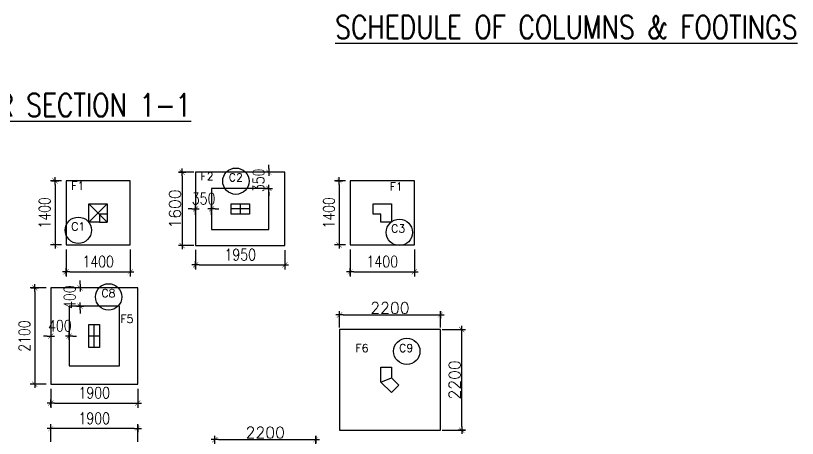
# Model space of a CAD drawing. Extents: x -135417 to 231627, y -456934 to -124458.
# Drawn here: x -43793 to -26740, y -239109 to -229882 of the extents above; entities that cross this region are included whole.
import ezdxf
from ezdxf.enums import TextEntityAlignment as Align

# ---------------------------------------------------------------- set-up
doc = ezdxf.new("R2010")
doc.units = 0
doc.header["$LTSCALE"] = 1000
doc.header["$MEASUREMENT"] = 0
doc.layers.get('0').update_dxf_attribs({"linetype": 'CONTINUOUS'})
doc.layers.get('DEFPOINTS').update_dxf_attribs({"linetype": 'CONTINUOUS'})
for name, color, linetype in [('CENLI', 8, 'CONTINUOUS'), ('CIR', 1, 'CONTINUOUS'), ('CO', 3, 'CONTINUOUS'), ('COL-TEXT', 4, 'CONTINUOUS'), ('DIM', 9, 'CONTINUOUS'), ('FOOT', 4, 'CONTINUOUS'), ('TEXT', 53, 'CONTINUOUS'), ('TEXT1', 1, 'CONTINUOUS')]:
    doc.layers.add(name, color=color, linetype=linetype)
doc.styles.add('RO', font='romans.shx', dxfattribs={"width": 0.8, "height": 250})
doc.styles.add('ROMAND', font='romand.shx')
doc.styles.add('ROMANS', font='r.shx', dxfattribs={"height": 250})
doc.styles.add('STYLE1', font='romans.shx', dxfattribs={"height": 150})
doc.dimstyles.new('1', dxfattribs={"dimtxt": 150, "dimasz": 100, "dimexe": 50, "dimexo": 50, "dimgap": 50, "dimtad": 1, "dimdec": 0, "dimzin": 1, "dimtxsty": 'STYLE1', "dimblk1": 'ARCHTICK', "dimblk2": 'ARCHTICK', "dimsah": 1, "dimcen": 0, "dimdle": 50, "dimclrd": 7, "dimclre": 7, "dimclrt": 7, "dimazin": 3, "dimtfac": 1, "dimtdec": 0, "dimtofl": 0, "dimtmove": 0, "dimatfit": 3, "dimtolj": 1, "dimtzin": 1})
doc.dimstyles.new('INT25', dxfattribs={"dimscale": 0, "dimtxt": 150, "dimasz": 80, "dimexe": 100, "dimexo": 100, "dimgap": 100, "dimtad": 1, "dimdec": 0, "dimzin": 1, "dimtxsty": 'RO', "dimblk": 'DIMTICK', "dimcen": -100, "dimclrd": 5, "dimclre": 5, "dimclrt": 4, "dimazin": 3, "dimtfac": 1, "dimtdec": 0, "dimtix": 1, "dimtofl": 0, "dimtmove": 0, "dimatfit": 3, "dimtolj": 1, "dimtzin": 0})

# ---------------------------------------------------------------- blocks, each defined once
blk = doc.blocks.new('DIMTICK')
for p, q in [((-1, 0), (1, 0)), ((0, 1), (0, -1))]:
    blk.add_line(p, q)
at = {"color": 2, "const_width": 0.1}
blk.add_lwpolyline([(0.71, 0.71), (-0.71, -0.71)], dxfattribs=at)
blk = doc.blocks.new('*D426')
at = {"color": 5, "linetype": 'BYBLOCK'}
for p, q in [((-43128, -235826), (-43476, -235826)), ((-43376, -235906), (-43376, -237846)), ((-43128, -237926), (-43476, -237926))]:
    blk.add_line(p, q, dxfattribs=at)
at = {"layer": 'DEFPOINTS', "color": 0, "linetype": 'BYBLOCK'}
for p in [(-43028, -235826), (-43376, -237926), (-43028, -237926)]:
    blk.add_point(p, dxfattribs=at)
at = {"color": 5, "linetype": 'BYBLOCK', "xscale": 80, "yscale": 80, "zscale": 80}
for p, rotation in [((-43376, -235826), 90), ((-43376, -237926), 270)]:
    blk.add_blockref('DIMTICK', p, dxfattribs=dict(at, rotation=rotation))
at = {"color": 4, "linetype": 'BYBLOCK', "insert": (-43601, -236876), "char_height": 250, "attachment_point": 5, "rotation": 90, "style": 'RO'}
blk.add_mtext('\\A1;2100', dxfattribs=at)
blk = doc.blocks.new('*D427')
at = {"color": 7, "linetype": 'BYBLOCK'}
for p, q in [((-34488, -236732), (-33982, -236732)), ((-34062, -238852), (-34062, -236812)), ((-34488, -238932), (-33982, -238932))]:
    blk.add_line(p, q, dxfattribs=at)
at = {"layer": 'DEFPOINTS', "color": 0, "linetype": 'BYBLOCK'}
for p in [(-34528, -236732), (-34062, -236732), (-34528, -238932)]:
    blk.add_point(p, dxfattribs=at)
at = {"color": 7, "linetype": 'BYBLOCK', "xscale": 80, "yscale": 80, "zscale": 80}
for p, rotation in [((-34062, -236732), 90), ((-34062, -238932), 270)]:
    blk.add_blockref('DIMTICK', p, dxfattribs=dict(at, rotation=rotation))
at = {"color": 4, "linetype": 'BYBLOCK', "insert": (-34217, -237832), "char_height": 250, "attachment_point": 5, "rotation": 90, "style": 'ROMANS'}
blk.add_mtext('\\A1;2200', dxfattribs=at)
blk = doc.blocks.new('*D436')
at = {"color": 5, "linetype": 'BYBLOCK'}
for p, q in [((-43028, -239186), (-43028, -238795)), ((-41208, -238895), (-42948, -238895)), ((-41128, -239186), (-41128, -238795))]:
    blk.add_line(p, q, dxfattribs=at)
at = {"layer": 'DEFPOINTS', "color": 0, "linetype": 'BYBLOCK'}
for p in [(-43028, -238895), (-43028, -239286), (-41128, -239286)]:
    blk.add_point(p, dxfattribs=at)
at = {"color": 5, "linetype": 'BYBLOCK', "xscale": 80, "yscale": 80, "zscale": 80, "rotation": 180}
blk.add_blockref('DIMTICK', (-43028, -238895), dxfattribs=at)
at = {"color": 5, "linetype": 'BYBLOCK', "xscale": 80, "yscale": 80, "zscale": 80}
blk.add_blockref('DIMTICK', (-41128, -238895), dxfattribs=at)
at = {"color": 4, "linetype": 'BYBLOCK', "insert": (-42078, -238670), "char_height": 250, "attachment_point": 5, "style": 'RO'}
blk.add_mtext('\\A1;1900', dxfattribs=at)
blk = doc.blocks.new('*D437')
at = {"color": 5, "linetype": 'BYBLOCK'}
for p, q in [((-43028, -238026), (-43028, -238439)), ((-41128, -238026), (-41128, -238439)), ((-42948, -238339), (-41208, -238339))]:
    blk.add_line(p, q, dxfattribs=at)
at = {"layer": 'DEFPOINTS', "color": 0, "linetype": 'BYBLOCK'}
for p in [(-43028, -237926), (-41128, -237926), (-41128, -238339)]:
    blk.add_point(p, dxfattribs=at)
at = {"color": 5, "linetype": 'BYBLOCK', "xscale": 80, "yscale": 80, "zscale": 80, "rotation": 180}
blk.add_blockref('DIMTICK', (-43028, -238339), dxfattribs=at)
at = {"color": 5, "linetype": 'BYBLOCK', "xscale": 80, "yscale": 80, "zscale": 80}
blk.add_blockref('DIMTICK', (-41128, -238339), dxfattribs=at)
at = {"color": 4, "linetype": 'BYBLOCK', "insert": (-42078, -238114), "char_height": 250, "attachment_point": 5, "style": 'RO'}
blk.add_mtext('\\A1;1900', dxfattribs=at)
blk = doc.blocks.new('*D441')
at = {"color": 7, "linetype": 'BYBLOCK'}
for p, q in [((-39448, -239412), (-39448, -239056)), ((-37248, -239412), (-37248, -239056)), ((-39368, -239136), (-37328, -239136))]:
    blk.add_line(p, q, dxfattribs=at)
at = {"layer": 'DEFPOINTS', "color": 0, "linetype": 'BYBLOCK'}
for p in [(-37248, -239136), (-39448, -239452), (-37248, -239452)]:
    blk.add_point(p, dxfattribs=at)
at = {"color": 7, "linetype": 'BYBLOCK', "xscale": 80, "yscale": 80, "zscale": 80, "rotation": 180}
blk.add_blockref('DIMTICK', (-39448, -239136), dxfattribs=at)
at = {"color": 7, "linetype": 'BYBLOCK', "xscale": 80, "yscale": 80, "zscale": 80}
blk.add_blockref('DIMTICK', (-37248, -239136), dxfattribs=at)
at = {"color": 4, "linetype": 'BYBLOCK', "insert": (-38348, -238981), "char_height": 250, "attachment_point": 5, "style": 'ROMANS'}
blk.add_mtext('\\A1;2200', dxfattribs=at)
blk = doc.blocks.new('*D444')
at = {"color": 5, "linetype": 'BYBLOCK'}
for p, q in [((-42793, -233487), (-43034, -233487)), ((-42934, -233567), (-42934, -234807)), ((-42793, -234887), (-43034, -234887))]:
    blk.add_line(p, q, dxfattribs=at)
at = {"layer": 'DEFPOINTS', "color": 0, "linetype": 'BYBLOCK'}
for p in [(-42693, -233487), (-42934, -234887), (-42693, -234887)]:
    blk.add_point(p, dxfattribs=at)
at = {"color": 5, "linetype": 'BYBLOCK', "xscale": 80, "yscale": 80, "zscale": 80}
for p, rotation in [((-42934, -233487), 90), ((-42934, -234887), 270)]:
    blk.add_blockref('DIMTICK', p, dxfattribs=dict(at, rotation=rotation))
at = {"color": 4, "linetype": 'BYBLOCK', "insert": (-43159, -234187), "char_height": 250, "attachment_point": 5, "rotation": 90, "style": 'RO'}
blk.add_mtext('\\A1;1400', dxfattribs=at)
blk = doc.blocks.new('*D445')
at = {"color": 5, "linetype": 'BYBLOCK'}
for p, q in [((-36594, -233487), (-36835, -233487)), ((-36735, -233567), (-36735, -234807)), ((-36594, -234887), (-36835, -234887))]:
    blk.add_line(p, q, dxfattribs=at)
at = {"layer": 'DEFPOINTS', "color": 0, "linetype": 'BYBLOCK'}
for p in [(-36494, -233487), (-36735, -234887), (-36494, -234887)]:
    blk.add_point(p, dxfattribs=at)
at = {"color": 5, "linetype": 'BYBLOCK', "xscale": 80, "yscale": 80, "zscale": 80}
for p, rotation in [((-36735, -233487), 90), ((-36735, -234887), 270)]:
    blk.add_blockref('DIMTICK', p, dxfattribs=dict(at, rotation=rotation))
at = {"color": 4, "linetype": 'BYBLOCK', "insert": (-36960, -234187), "char_height": 250, "attachment_point": 5, "rotation": 90, "style": 'RO'}
blk.add_mtext('\\A1;1400', dxfattribs=at)
blk = doc.blocks.new('*D446')
at = {"color": 7, "linetype": 'BYBLOCK'}
for p, q in [((-39908, -233302), (-40242, -233302)), ((-40162, -233382), (-40162, -234822)), ((-39908, -234902), (-40242, -234902))]:
    blk.add_line(p, q, dxfattribs=at)
at = {"layer": 'DEFPOINTS', "color": 0, "linetype": 'BYBLOCK'}
for p in [(-39868, -233302), (-40162, -234902), (-39868, -234902)]:
    blk.add_point(p, dxfattribs=at)
at = {"color": 7, "linetype": 'BYBLOCK', "xscale": 80, "yscale": 80, "zscale": 80}
for p, rotation in [((-40162, -233302), 90), ((-40162, -234902), 270)]:
    blk.add_blockref('DIMTICK', p, dxfattribs=dict(at, rotation=rotation))
at = {"color": 4, "linetype": 'BYBLOCK', "insert": (-40317, -234102), "char_height": 250, "attachment_point": 5, "rotation": 90, "style": 'ROMANS'}
blk.add_mtext('\\A1;1600', dxfattribs=at)
blk = doc.blocks.new('*D448')
at = {"color": 5, "linetype": 'BYBLOCK'}
for p, q in [((-42693, -234987), (-42693, -235574)), ((-41293, -234987), (-41293, -235574)), ((-42613, -235474), (-41373, -235474))]:
    blk.add_line(p, q, dxfattribs=at)
at = {"layer": 'DEFPOINTS', "color": 0, "linetype": 'BYBLOCK'}
for p in [(-42693, -234887), (-41293, -234887), (-41293, -235474)]:
    blk.add_point(p, dxfattribs=at)
at = {"color": 5, "linetype": 'BYBLOCK', "xscale": 80, "yscale": 80, "zscale": 80, "rotation": 180}
blk.add_blockref('DIMTICK', (-42693, -235474), dxfattribs=at)
at = {"color": 5, "linetype": 'BYBLOCK', "xscale": 80, "yscale": 80, "zscale": 80}
blk.add_blockref('DIMTICK', (-41293, -235474), dxfattribs=at)
at = {"color": 4, "linetype": 'BYBLOCK', "insert": (-41993, -235249), "char_height": 250, "attachment_point": 5, "style": 'RO'}
blk.add_mtext('\\A1;1400', dxfattribs=at)
blk = doc.blocks.new('*D453')
at = {"color": 5, "linetype": 'BYBLOCK'}
for p, q in [((-43108, -236876), (-43188, -236876)), ((-42548, -236876), (-42468, -236876))]:
    blk.add_line(p, q, dxfattribs=at)
at = {"layer": 'DEFPOINTS', "color": 0, "linetype": 'BYBLOCK'}
for p in [(-43028, -236876), (-43028, -236876), (-42628, -236876)]:
    blk.add_point(p, dxfattribs=at)
at = {"color": 5, "linetype": 'BYBLOCK', "xscale": 80, "yscale": 80, "zscale": 80}
blk.add_blockref('DIMTICK', (-43028, -236876), dxfattribs=at)
at = {"color": 5, "linetype": 'BYBLOCK', "xscale": 80, "yscale": 80, "zscale": 80, "rotation": 180}
blk.add_blockref('DIMTICK', (-42628, -236876), dxfattribs=at)
at = {"color": 4, "linetype": 'BYBLOCK', "insert": (-42828, -236651), "char_height": 250, "attachment_point": 5, "style": 'RO'}
blk.add_mtext('\\A1;400', dxfattribs=at)
blk = doc.blocks.new('*D454')
at = {"color": 5, "linetype": 'BYBLOCK'}
for p, q in [((-42388, -235746), (-42388, -235666)), ((-42388, -236306), (-42388, -236386))]:
    blk.add_line(p, q, dxfattribs=at)
at = {"layer": 'DEFPOINTS', "color": 0, "linetype": 'BYBLOCK'}
for p in [(-42388, -235826), (-42388, -236226), (-42388, -236226)]:
    blk.add_point(p, dxfattribs=at)
at = {"color": 5, "linetype": 'BYBLOCK', "xscale": 80, "yscale": 80, "zscale": 80}
for p, rotation in [((-42388, -235826), 270), ((-42388, -236226), 90)]:
    blk.add_blockref('DIMTICK', p, dxfattribs=dict(at, rotation=rotation))
at = {"color": 4, "linetype": 'BYBLOCK', "insert": (-42613, -236026), "char_height": 250, "attachment_point": 5, "rotation": 90, "style": 'RO'}
blk.add_mtext('\\A1;400', dxfattribs=at)
blk = doc.blocks.new('*D455')
at = {"color": 5, "linetype": 'BYBLOCK'}
for p, q in [((-36494, -234987), (-36494, -235574)), ((-35094, -234987), (-35094, -235574)), ((-36414, -235474), (-35174, -235474))]:
    blk.add_line(p, q, dxfattribs=at)
at = {"layer": 'DEFPOINTS', "color": 0, "linetype": 'BYBLOCK'}
for p in [(-36494, -234887), (-35094, -234887), (-35094, -235474)]:
    blk.add_point(p, dxfattribs=at)
at = {"color": 5, "linetype": 'BYBLOCK', "xscale": 80, "yscale": 80, "zscale": 80, "rotation": 180}
blk.add_blockref('DIMTICK', (-36494, -235474), dxfattribs=at)
at = {"color": 5, "linetype": 'BYBLOCK', "xscale": 80, "yscale": 80, "zscale": 80}
blk.add_blockref('DIMTICK', (-35094, -235474), dxfattribs=at)
at = {"color": 4, "linetype": 'BYBLOCK', "insert": (-35794, -235249), "char_height": 250, "attachment_point": 5, "style": 'RO'}
blk.add_mtext('\\A1;1400', dxfattribs=at)
blk = doc.blocks.new('*D456')
at = {"color": 5, "linetype": 'BYBLOCK'}
for p, q in [((-39868, -234994), (-39868, -235424)), ((-37918, -235002), (-37918, -235424)), ((-39788, -235324), (-37998, -235324))]:
    blk.add_line(p, q, dxfattribs=at)
at = {"layer": 'DEFPOINTS', "color": 0, "linetype": 'BYBLOCK'}
for p in [(-39868, -234894), (-37918, -234902), (-37918, -235324)]:
    blk.add_point(p, dxfattribs=at)
at = {"color": 5, "linetype": 'BYBLOCK', "xscale": 80, "yscale": 80, "zscale": 80, "rotation": 180}
blk.add_blockref('DIMTICK', (-39868, -235324), dxfattribs=at)
at = {"color": 5, "linetype": 'BYBLOCK', "xscale": 80, "yscale": 80, "zscale": 80}
blk.add_blockref('DIMTICK', (-37918, -235324), dxfattribs=at)
at = {"color": 4, "linetype": 'BYBLOCK', "insert": (-38893, -235099), "char_height": 250, "attachment_point": 5, "style": 'RO'}
blk.add_mtext('\\A1;1950', dxfattribs=at)
blk = doc.blocks.new('*D457')
at = {"color": 7, "linetype": 'BYBLOCK'}
for p, q in [((-36728, -236692), (-36728, -236336)), ((-34528, -236692), (-34528, -236336)), ((-36648, -236416), (-34608, -236416))]:
    blk.add_line(p, q, dxfattribs=at)
at = {"layer": 'DEFPOINTS', "color": 0, "linetype": 'BYBLOCK'}
for p in [(-34528, -236416), (-36728, -236732), (-34528, -236732)]:
    blk.add_point(p, dxfattribs=at)
at = {"color": 7, "linetype": 'BYBLOCK', "xscale": 80, "yscale": 80, "zscale": 80, "rotation": 180}
blk.add_blockref('DIMTICK', (-36728, -236416), dxfattribs=at)
at = {"color": 7, "linetype": 'BYBLOCK', "xscale": 80, "yscale": 80, "zscale": 80}
blk.add_blockref('DIMTICK', (-34528, -236416), dxfattribs=at)
at = {"color": 4, "linetype": 'BYBLOCK', "insert": (-35628, -236261), "char_height": 250, "attachment_point": 5, "style": 'ROMANS'}
blk.add_mtext('\\A1;2200', dxfattribs=at)
blk = doc.blocks.new('*D458')
at = {"color": 5, "linetype": 'BYBLOCK'}
for p, q in [((-39948, -234102), (-40028, -234102)), ((-39868, -234230), (-39868, -234002)), ((-39518, -234230), (-39518, -234002)), ((-39438, -234102), (-39358, -234102))]:
    blk.add_line(p, q, dxfattribs=at)
at = {"layer": 'DEFPOINTS', "color": 0, "linetype": 'BYBLOCK'}
for p in [(-39868, -234102), (-39868, -234330), (-39518, -234330)]:
    blk.add_point(p, dxfattribs=at)
at = {"color": 5, "linetype": 'BYBLOCK', "xscale": 80, "yscale": 80, "zscale": 80}
blk.add_blockref('DIMTICK', (-39868, -234102), dxfattribs=at)
at = {"color": 5, "linetype": 'BYBLOCK', "xscale": 80, "yscale": 80, "zscale": 80, "rotation": 180}
blk.add_blockref('DIMTICK', (-39518, -234102), dxfattribs=at)
at = {"color": 4, "linetype": 'BYBLOCK', "insert": (-39693, -233877), "char_height": 250, "attachment_point": 5, "style": 'RO'}
blk.add_mtext('\\A1;350', dxfattribs=at)
blk = doc.blocks.new('*D459')
at = {"color": 5, "linetype": 'BYBLOCK'}
for p, q in [((-38268, -233222), (-38268, -233142)), ((-38268, -233732), (-38268, -233812))]:
    blk.add_line(p, q, dxfattribs=at)
at = {"layer": 'DEFPOINTS', "color": 0, "linetype": 'BYBLOCK'}
for p in [(-38268, -233302), (-38268, -233302), (-38268, -233652)]:
    blk.add_point(p, dxfattribs=at)
at = {"color": 5, "linetype": 'BYBLOCK', "xscale": 80, "yscale": 80, "zscale": 80}
for p, rotation in [((-38268, -233302), 270), ((-38268, -233652), 90)]:
    blk.add_blockref('DIMTICK', p, dxfattribs=dict(at, rotation=rotation))
at = {"color": 4, "linetype": 'BYBLOCK', "insert": (-38493, -233477), "char_height": 250, "attachment_point": 5, "rotation": 90, "style": 'RO'}
blk.add_mtext('\\A1;350', dxfattribs=at)

msp = doc.modelspace()

# ---------------------------------------------------------------- linework, layer by layer
at = {"layer": 'CENLI'}
for p, q in [((-42192.6741, -234386.7101), (-41792.6612, -233986.7225)), ((-41792.6676, -234386.716), (-42192.6612, -233986.7097)), ((-38693.1684, -234101.8078), (-39093.1684, -234101.7967)), ((-38893.1652, -233986.8009), (-38893.1716, -234216.8009)), ((-41792.6676, -234216.7235), (-41792.6676, -234386.716)), ((-41962.674, -234386.716), (-41792.6676, -234386.716)), ((-42077.7373, -237125.8152), (-42077.7097, -236625.8152)), ((-41962.7456, -236875.8113), (-42192.729, -236875.8113)), ((-35824.015, -237553.8921), (-35594.0213, -237553.8921)), ((-35824.024, -237879.1548), (-35594.0213, -237783.8921))]:
    msp.add_line(p, q, dxfattribs=at)
at = {"layer": 'CIR'}
for centre in [(-38988.7991, -233495.5383), (-42425.4336, -234566.2436), (-35422.5649, -234613.2132), (-41765.0103, -236020.8853), (-35260.043, -237208.754)]:
    msp.add_circle(centre, 287.5, dxfattribs=at)
at = {"layer": 'CO'}
msp.add_line((-35594.0303, -238109.1612), (-35431.3913, -237946.5311), dxfattribs=at)
for points in [[(-42192.6612, -233986.7097), (-41792.6612, -233986.7225), (-41792.6676, -234216.7235), (-41962.6666, -234216.716), (-41962.674, -234386.716), (-42192.6741, -234386.7101), (-42192.6612, -233986.7097)], [(-38693.1652, -233986.8078), (-38693.1716, -234216.8078), (-39093.1716, -234216.794), (-39093.1652, -233986.794), (-38693.1652, -233986.8078)], [(-35593.9302, -234386.8921), (-35823.9376, -234386.8857), (-35823.9227, -234216.8857), (-35993.9278, -234216.8723), (-35993.9164, -233986.8673), (-35593.9164, -233986.8921), (-35593.9411, -234386.8921)], [(-35594.0213, -237553.8921), (-35594.0213, -237783.8921), (-35431.3913, -237946.5311), (-35594.0303, -238109.1612), (-35824.024, -237879.1548), (-35824.015, -237553.8921), (-35594.0213, -237553.8921)]]:
    msp.add_lwpolyline(points, dxfattribs=at)
msp.add_lwpolyline([(-42192.729, -236625.8075), (-41962.7456, -236625.8075), (-41962.7456, -237125.8152), (-42192.729, -237125.8152)], close=True, dxfattribs=at)
at = {"layer": 'FOOT'}
for points in [[(-39868.1684, -234901.8009), (-37918.1684, -234901.8009), (-37918.1684, -233301.8009), (-39868.1684, -233301.8009)], [(-42692.6677, -234886.7163), (-41292.6677, -234886.7163), (-41292.6677, -233486.7163), (-42692.6677, -233486.7163)], [(-36493.9181, -234886.8849), (-35093.9181, -234886.8849), (-35093.9181, -233486.8849), (-36493.9181, -233486.8849)], [(-39518.1684, -234551.8009), (-38268.1684, -234551.8009), (-38268.1684, -233651.8009), (-39518.1684, -233651.8009)], [(-43027.7373, -237925.8113), (-41127.7373, -237925.8113), (-41127.7373, -235825.8113), (-43027.7373, -235825.8113)], [(-42627.7373, -237525.8113), (-41527.7373, -237525.8113), (-41527.7373, -236225.8113), (-42627.7373, -236225.8113)], [(-36727.7031, -238931.5266), (-34527.7031, -238931.5266), (-34527.7031, -236731.5266), (-36727.7031, -236731.5266)]]:
    msp.add_lwpolyline(points, close=True, dxfattribs=at)

# ---------------------------------------------------------------- texts
at = {"layer": 'COL-TEXT', "style": 'ROMAND'}
for s, p in [('F2', (-39617.5607, -233476.4026)), ('C2', (-38990.0403, -233499.2412)), ('F1', (-42437.7387, -233681.0717)), ('F1', (-35491.8143, -233701.2458)), ('C1', (-42426.8533, -234572.0653)), ('C3', (-35448.9248, -234615.902)), ('C8', (-41770.0991, -236026.7073)), ('F5', (-41365.6989, -236588.6941)), ('F6', (-36238.0673, -237225.394)), ('C9', (-35274.1549, -237224.1235))]:
    msp.add_text(s, height=175, dxfattribs=at).set_placement(p, align=Align.CENTER)
at = {"layer": 'TEXT', "linetype": 'CONTINUOUS', "style": 'ROMANS', "width": 0.8}
msp.add_text('%%UFOR C23,C28 :- FOR FOOTING DETAIL REFER SECTION 1-1', height=500, dxfattribs=at).set_placement((-56040.4434, -232085.2129))
at = {"layer": 'TEXT1', "style": 'ROMANS', "width": 0.8}
msp.add_text('%%USCHEDULE OF COLUMNS & FOOTINGS', height=500, dxfattribs=at).set_placement((-36820.1123, -230382.2681))

# ---------------------------------------------------------------- dimensions: what is measured, and where the dimension line sits
at = {"layer": 'CENLI'}
for base, p1, p2, picture, middle in [((-40162.3116, -234901.8009), (-39868.1684, -233301.8009), (-39868.1684, -234901.8009), '*D446', (-40317.3116, -234101.8009)), ((-34061.5925, -236731.5266), (-34527.7031, -238931.5266), (-34527.7031, -236731.5266), '*D427', (-34216.5925, -237831.5266))]:
    dim = msp.add_linear_dim(base=base, p1=p1, p2=p2, angle=90, dimstyle='1', override={"dimtxt": 200, "dimasz": 80, "dimexe": 80, "dimexo": 40, "dimgap": 30, "dimzin": 0, "dimtxsty": 'ROMANS', "dimblk": 'DIMTICK', "dimblk1": 'DIMTICK', "dimblk2": 'DIMTICK', "dimcen": -0.25, "dimdle": 0, "dimclrt": 4, "dimtix": 1, "dimtzin": 0}, dxfattribs=at)
    dim.commit()
    dim.dimension.update_dxf_attribs({"geometry": picture, "text_midpoint": middle})
for base, p1, p2, picture, middle in [((-34527.7031, -236415.9919), (-36727.7031, -236731.5266), (-34527.7031, -236731.5266), '*D457', (-35627.7031, -236260.9919)), ((-37247.9102, -239136.0296), (-39447.9102, -239451.5643), (-37247.9102, -239451.5643), '*D441', (-38347.9102, -238981.0296))]:
    dim = msp.add_linear_dim(base=base, p1=p1, p2=p2, dimstyle='1', override={"dimtxt": 200, "dimasz": 80, "dimexe": 80, "dimexo": 40, "dimgap": 30, "dimzin": 0, "dimtxsty": 'ROMANS', "dimblk": 'DIMTICK', "dimblk1": 'DIMTICK', "dimblk2": 'DIMTICK', "dimcen": -0.25, "dimdle": 0, "dimclrt": 4, "dimtix": 1, "dimtzin": 0}, dxfattribs=at)
    dim.commit()
    dim.dimension.update_dxf_attribs({"geometry": picture, "text_midpoint": middle})
at = {"layer": 'DIM'}
for base, p1, p2, picture, middle in [((-38268.1684, -233301.8009), (-38268.1684, -233651.8009), (-38268.1684, -233301.8009), '*D459', (-38493.1684, -233476.8009)), ((-42933.5323, -234886.7163), (-42692.6677, -233486.7163), (-42692.6677, -234886.7163), '*D444', (-43158.5323, -234186.7163)), ((-36734.7827, -234886.8849), (-36493.9181, -233486.8849), (-36493.9181, -234886.8849), '*D445', (-36959.7827, -234186.8849)), ((-42388.3846, -236225.8113), (-42388.3846, -235825.8113), (-42388.3846, -236225.8113), '*D454', (-42613.3846, -236025.8113)), ((-43376.0964, -237925.8113), (-43027.7373, -235825.8113), (-43027.7373, -237925.8113), '*D426', (-43601.0964, -236875.8113))]:
    dim = msp.add_linear_dim(base=base, p1=p1, p2=p2, angle=90, dimstyle='INT25', dxfattribs=at)
    dim.commit()
    dim.dimension.update_dxf_attribs({"geometry": picture, "text_midpoint": middle})
for base, p1, p2, picture, middle in [((-39868.1684, -234101.8009), (-39518.1684, -234330.2024), (-39868.1684, -234330.2024), '*D458', (-39693.1684, -233876.8009)), ((-41292.6677, -235473.8839), (-42692.6677, -234886.7163), (-41292.6677, -234886.7163), '*D448', (-41992.6677, -235248.8839)), ((-37918.1684, -235324.3991), (-39868.1684, -234893.5804), (-37918.1684, -234901.8009), '*D456', (-38893.1684, -235099.3991)), ((-35093.9181, -235474.0525), (-36493.9181, -234886.8849), (-35093.9181, -234886.8849), '*D455', (-35793.9181, -235249.0525)), ((-43027.7373, -236875.8113), (-42627.7373, -236875.8113), (-43027.7373, -236875.8113), '*D453', (-42827.7373, -236650.8113)), ((-41127.7373, -238338.5483), (-43027.7373, -237925.8113), (-41127.7373, -237925.8113), '*D437', (-42077.7373, -238113.5483)), ((-43027.8379, -238894.67), (-41127.8379, -239285.8104), (-43027.8379, -239285.8104), '*D436', (-42077.8379, -238669.67))]:
    dim = msp.add_linear_dim(base=base, p1=p1, p2=p2, dimstyle='INT25', dxfattribs=at)
    dim.commit()
    dim.dimension.update_dxf_attribs({"geometry": picture, "text_midpoint": middle})

doc.saveas('drawing.dxf')
